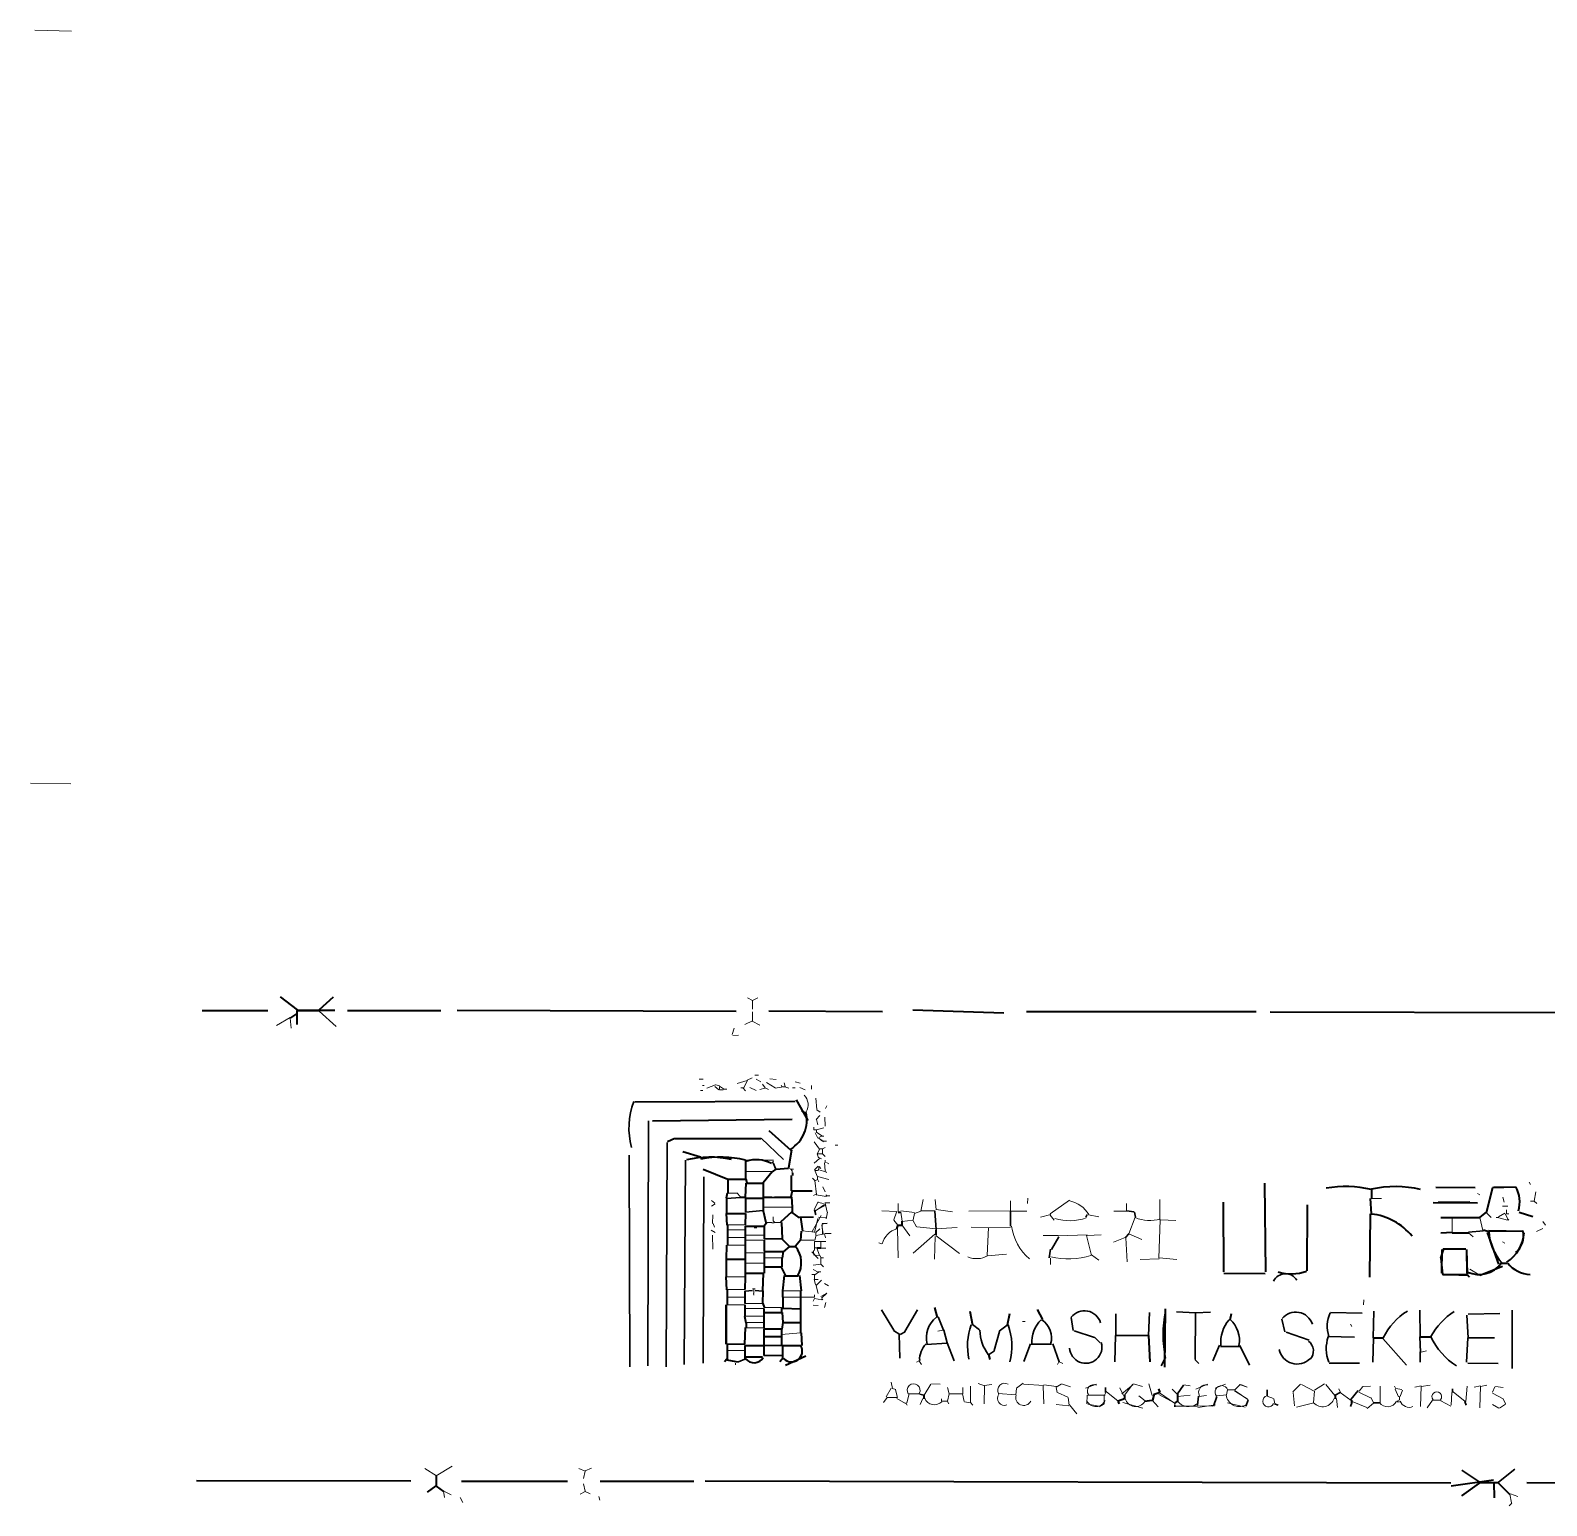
# Model space of a CAD drawing. Header units: millimetres. Extents: x -23299 to 140949, y -27274 to 87783.
# Drawn here: x -21927 to -1576, y -27238 to -7443 of the extents above; entities that cross this region are included whole.
import ezdxf

# ---------------------------------------------------------------- set-up
doc = ezdxf.new("R2010")
doc.units = ezdxf.units.MM
doc.layers.add('FRAME', color=8, linetype='CONTINUOUS', lineweight=60)
doc.layers.add('FRAME_TEXT', color=8, linetype='CONTINUOUS', lineweight=25)

msp = doc.modelspace()

# ---------------------------------------------------------------- linework, layer by layer
at = {"layer": 'FRAME', "lineweight": 20}
for p, q in [((-21866, -7443), (-21374, -7453)), ((-21927, -17544), (-21385, -17553)), ((-12567, -23046), (-12448, -23046)), ((-12444, -23042), (-12394, -23093)), ((-12044, -23437), (-11976, -23437)), ((-11942, -23437), (-11857, -23437)), ((-11384, -23573), (-11384, -23608)), ((-11587, -23676), (-11401, -23676)), ((-11401, -23693), (-11401, -23778)), ((-12334, -23982), (-12080, -23982)), ((-12080, -23914), (-11842, -23914)), ((-12589, -24169), (-12335, -24169)), ((-12234, -24328), (-12200, -24328)), ((-12082, -24577), (-11845, -24578)), ((-11828, -24441), (-11591, -24441)), ((-7619, -25606), (-7764, -25659)), ((-7125, -25610), (-7277, -25737)), ((-7002, -25641), (-7122, -25604)), ((-7002, -25641), (-7122, -25604)), ((-6914, -25603), (-6869, -25758)), ((-6361, -25631), (-6445, -25617)), ((-6129, -25607), (-6284, -25673)), ((-5689, -25612), (-5757, -25680)), ((-5597, -25646), (-5699, -25611)), ((-5598, -25648), (-5682, -25613)), ((-7517, -25872), (-7513, -25753)), ((-7494, -25720), (-7512, -25754)), ((-7487, -25707), (-7327, -25837)), ((-7307, -25658), (-7256, -25760)), ((-7050, -25762), (-6966, -25831)), ((-6780, -25745), (-6556, -25866)), ((-6771, -25723), (-6571, -25863)), ((-6604, -25673), (-6536, -25741)), ((-6362, -25756), (-6531, -25774)), ((-6141, -25760), (-6243, -25774)), ((-5871, -25749), (-6007, -25765)), ((-5854, -25685), (-5752, -25685)), ((-5764, -25698), (-5584, -25813)), ((-5759, -25695), (-5585, -25815)), ((-7736, -25877), (-7582, -25903)), ((-7580, -25911), (-7517, -25877)), ((-7265, -25855), (-6998, -25930)), ((-6557, -25901), (-6261, -25901)), ((-6058, -25904), (-6261, -25897)), ((-5621, -25916), (-5859, -25856))]:
    msp.add_line(p, q, dxfattribs=at)
at = {"layer": 'FRAME', "lineweight": 40}
for p, q in [((-19620, -20593), (-18739, -20593)), ((-17672, -20594), (-16418, -20594)), ((-16197, -20591), (-12454, -20601)), ((-12014, -20597), (-10489, -20607)), ((-10082, -20585), (-8864, -20624)), ((-5475, -20613), (-8558, -20613)), ((-5289, -20610), (-1418, -20622)), ((-11664, -21814), (-13815, -21823)), ((-13579, -22076), (-11701, -22052)), ((-13277, -22310), (-13375, -22358)), ((-12123, -22314), (-13275, -22314)), ((-12015, -22205), (-11720, -22470)), ((-13170, -22485), (-12934, -22556)), ((-11710, -22468), (-11753, -22705)), ((-12898, -22723), (-12565, -22855)), ((-12328, -22603), (-12329, -22756)), ((-12329, -22756), (-12329, -22858)), ((-11969, -22759), (-12094, -22908)), ((-11921, -22724), (-11970, -22760)), ((-11752, -22713), (-11922, -22726)), ((-12566, -22858), (-12567, -23046)), ((-12566, -22858), (-12329, -22858)), ((-12323, -22909), (-12333, -23097)), ((-12325, -22857), (-12309, -22908)), ((-12312, -22909), (-12092, -22910)), ((-12092, -22910), (-12093, -23097)), ((-11716, -22808), (-11716, -23012)), ((-5362, -22911), (-5351, -24102)), ((-12575, -23044), (-12587, -23113)), ((-12584, -23114), (-12585, -23318)), ((-12398, -23097), (-12330, -23097)), ((-12330, -23114), (-12331, -23301)), ((-12330, -23114), (-12093, -23114)), ((-12093, -23097), (-11974, -23097)), ((-12093, -23114), (-12093, -23233)), ((-11940, -23097), (-11720, -23097)), ((-11701, -23012), (-11722, -23096)), ((-11712, -23096), (-11701, -23233)), ((-11703, -23012), (-11432, -23012)), ((-5916, -23166), (-5914, -24102)), ((-12585, -23318), (-12331, -23318)), ((-12331, -23318), (-12332, -23471)), ((-12093, -23233), (-12094, -23284)), ((-12091, -23283), (-12056, -23440)), ((-11709, -23296), (-11859, -23436)), ((-11707, -23305), (-11608, -23377)), ((-11704, -23233), (-11704, -23301)), ((-11591, -23367), (-11562, -23555)), ((-4792, -23201), (-4797, -24086)), ((-12332, -23488), (-12213, -23488)), ((-12332, -23488), (-12332, -23539)), ((-12332, -23539), (-12332, -23607)), ((-12213, -23488), (-12179, -23488)), ((-12213, -23500), (-12179, -23500)), ((-12179, -23488), (-12078, -23488)), ((-12078, -23488), (-12078, -23607)), ((-12044, -23437), (-12077, -23489)), ((-11848, -23437), (-11838, -23658)), ((-11580, -23556), (-11590, -23675)), ((-12332, -23641), (-12333, -23675)), ((-12333, -23675), (-12333, -23743)), ((-12333, -23743), (-12333, -23846)), ((-12332, -23607), (-12332, -23641)), ((-12078, -23675), (-12079, -23829)), ((-12078, -23607), (-12078, -23658)), ((-11841, -23658), (-11740, -23761)), ((-11739, -23762), (-11822, -23832)), ((-11740, -23761), (-11655, -23761)), ((-11589, -23674), (-11659, -23758)), ((-11367, -23778), (-11317, -23778)), ((-12588, -23931), (-12589, -24169)), ((-12588, -23931), (-12334, -23931)), ((-12334, -23982), (-12335, -24118)), ((-12333, -23846), (-12334, -23931)), ((-12334, -23931), (-12334, -23982)), ((-12079, -23846), (-12080, -23914)), ((-12080, -23914), (-12080, -23982)), ((-12080, -23982), (-12080, -24033)), ((-12079, -23829), (-11825, -23829)), ((-11842, -23914), (-11843, -24033)), ((-11822, -23829), (-11837, -23915)), ((-12592, -24169), (-12583, -24340)), ((-12335, -24169), (-12336, -24339)), ((-12335, -24118), (-12080, -24118)), ((-12335, -24118), (-12335, -24169)), ((-12090, -24118), (-12102, -24356)), ((-12080, -24033), (-11843, -24033)), ((-12080, -24033), (-12080, -24118)), ((-11851, -24037), (-11794, -24153)), ((-11812, -24150), (-11833, -24356)), ((-11793, -24152), (-11623, -24152)), ((-5909, -24116), (-5356, -24123)), ((-12573, -24339), (-12573, -24441)), ((-12336, -24356), (-12336, -24441)), ((-12098, -24356), (-12099, -24526)), ((-11833, -24356), (-11833, -24441)), ((-11590, -24356), (-11591, -24441)), ((-12591, -24543), (-12593, -25071)), ((-12590, -24543), (-12590, -25071)), ((-12573, -24441), (-12574, -24543)), ((-12336, -24543), (-12337, -24594)), ((-12337, -24594), (-12337, -24697)), ((-12336, -24441), (-12336, -24526)), ((-12095, -24525), (-12079, -24576)), ((-12083, -24594), (-12083, -24646)), ((-11845, -24578), (-11846, -24646)), ((-11829, -24590), (-11591, -24597)), ((-11828, -24441), (-11828, -24578)), ((-11591, -24595), (-11592, -24782)), ((-11591, -24441), (-11591, -24595)), ((-12341, -24697), (-12326, -24783)), ((-12321, -24782), (-12321, -24850)), ((-12083, -24782), (-12084, -24850)), ((-12083, -24646), (-11846, -24646)), ((-12083, -24646), (-12083, -24697)), ((-12083, -24697), (-12083, -24782)), ((-11826, -24782), (-11841, -24868)), ((-11837, -24645), (-11826, -24781)), ((-11829, -24782), (-11592, -24782)), ((-11592, -24782), (-11593, -24918)), ((-12333, -24849), (-12341, -25071)), ((-12084, -24969), (-12085, -25088)), ((-12084, -24867), (-11847, -24867)), ((-12084, -24867), (-12084, -24969)), ((-12084, -24969), (-11847, -24969)), ((-11847, -24969), (-11848, -25088)), ((-11847, -24867), (-11847, -24935)), ((-11847, -24935), (-11847, -24969)), ((-11583, -24917), (-11574, -25088)), ((-12576, -25156), (-12577, -25275)), ((-12576, -25071), (-12576, -25156)), ((-12339, -25156), (-12340, -25241)), ((-12339, -25088), (-12085, -25088)), ((-12339, -25088), (-12339, -25156)), ((-12085, -25088), (-12085, -25224)), ((-11831, -25088), (-11577, -25088)), ((-11831, -25088), (-11831, -25224)), ((-11831, -25224), (-11831, -25275)), ((-11517, -25230), (-11790, -25356)), ((-12581, -25272), (-12611, -25309)), ((-12578, -25280), (-12457, -25305)), ((-12340, -25241), (-12102, -25241)), ((-12340, -25241), (-12340, -25275)), ((-11835, -25272), (-11866, -25309)), ((-7331, -25839), (-7313, -25873)), ((-7244, -25803), (-7329, -25836)), ((-7243, -25753), (-7243, -25804)), ((-6870, -25828), (-6972, -25842)), ((-6850, -25754), (-6866, -25822)), ((-6768, -25721), (-6854, -25751)), ((-6787, -25669), (-6767, -25718)), ((-6531, -25840), (-6564, -25858)), ((-6531, -25736), (-6532, -25770)), ((-6532, -25770), (-6532, -25838)), ((-16819, -26909), (-19699, -26905)), ((-16141, -26908), (-14718, -26909)), ((-14278, -26909), (-13024, -26909)), ((-12872, -26906), (-2861, -26933)), ((-1844, -26929), (663, -26936))]:
    msp.add_line(p, q, dxfattribs=at)
at = {"layer": 'FRAME', "lineweight": 30}
for p, q in [((-13632, -22075), (-13639, -25360)), ((-13380, -22365), (-13394, -25377)), ((-13889, -22535), (-13882, -25377)), ((-13154, -25343), (-13135, -22603)), ((-11959, -22639), (-11922, -22723)), ((-12888, -22824), (-12898, -25326)), ((-12397, -23101), (-12584, -23118)), ((-12094, -23279), (-12331, -23298)), ((-11603, -23369), (-11416, -23369)), ((-11402, -23268), (-11387, -23336)), ((-12078, -23658), (-11841, -23658)), ((-12233, -24349), (-12335, -24359)), ((-12201, -24349), (-12099, -24359)), ((-12576, -25071), (-12339, -25071)), ((-12085, -25088), (-11848, -25088)), ((-12085, -25224), (-11831, -25224)), ((-12458, -25309), (-12425, -25309)), ((-12340, -25274), (-12425, -25307)), ((-6452, -25619), (-6531, -25737)), ((-7497, -25651), (-7497, -25719)), ((-6871, -25821), (-6790, -25910)), ((-6251, -25769), (-6264, -25889)), ((-6001, -25772), (-6048, -25904)), ((-6568, -25912), (-6569, -25889))]:
    msp.add_line(p, q, dxfattribs=at)
at = {"layer": 'FRAME', "lineweight": 15}
for p, q in [((-11821, -22593), (-12118, -22308)), ((-12329, -22756), (-11973, -22756)), ((-12328, -22603), (-11955, -22603)), ((-11970, -22639), (-11953, -22616)), ((-11753, -22707), (-11720, -22725)), ((-11721, -22725), (-11705, -22742)), ((-11719, -22722), (-11685, -22722)), ((-11702, -22739), (-11702, -22773)), ((-11702, -22773), (-11702, -22808)), ((-11691, -22773), (-11691, -22808)), ((-11974, -23097), (-11940, -23097)), ((-11974, -23108), (-11940, -23108)), ((-12093, -23233), (-11704, -23233)), ((-11959, -23363), (-11959, -23386)), ((-11959, -23386), (-11959, -23420)), ((-11315, -23343), (-11433, -23560)), ((-11358, -23384), (-11403, -23573)), ((-11246, -23377), (-11347, -23369)), ((-11227, -23302), (-11245, -23387)), ((-12569, -23471), (-12332, -23471)), ((-12569, -23539), (-12332, -23539)), ((-11976, -23443), (-11942, -23443)), ((-11956, -23417), (-11939, -23434)), ((-11569, -23552), (-11400, -23570)), ((-11332, -23522), (-11384, -23573)), ((-11281, -23594), (-11383, -23611)), ((-11232, -23447), (-11306, -23463)), ((-11306, -23472), (-11285, -23591)), ((-11302, -23460), (-11297, -23592)), ((-11231, -23450), (-11299, -23454)), ((-11268, -23592), (-11253, -23643)), ((-11265, -23585), (-11180, -23585)), ((-12570, -23641), (-12332, -23641)), ((-12570, -23743), (-12333, -23743)), ((-12333, -23675), (-12078, -23675)), ((-12332, -23607), (-12078, -23607)), ((-11401, -23778), (-11402, -23812)), ((-11401, -23693), (-11316, -23693)), ((-11401, -23778), (-11367, -23778)), ((-11380, -23608), (-11397, -23677)), ((-11371, -23779), (-11334, -23880)), ((-11316, -23693), (-11317, -23778)), ((-11317, -23782), (-11249, -23785)), ((-11316, -23693), (-11249, -23693)), ((-12333, -23846), (-12079, -23846)), ((-11438, -23831), (-11352, -23923)), ((-11416, -23813), (-11411, -23875)), ((-12573, -24339), (-12336, -24339)), ((-12219, -24413), (-12221, -24390)), ((-12217, -24339), (-12217, -24390)), ((-11827, -24356), (-11590, -24356)), ((-12574, -24543), (-12336, -24543)), ((-12573, -24441), (-12336, -24441)), ((-12337, -24594), (-12083, -24594)), ((-12336, -24526), (-12099, -24526)), ((-12337, -24697), (-12083, -24697)), ((-12321, -24782), (-12083, -24782)), ((-12321, -24850), (-12084, -24850)), ((-11593, -24917), (-11847, -24940)), ((-12576, -25156), (-12339, -25156)), ((-12461, -25349), (-12462, -25326)), ((-7131, -25606), (-7242, -25754)), ((-5888, -25607), (-6026, -25661)), ((-7734, -25753), (-7514, -25753)), ((-7730, -25753), (-7504, -25753)), ((-5858, -25684), (-5874, -25752)), ((-6566, -25855), (-6566, -25889)), ((-6022, -25887), (-6256, -25920))]:
    msp.add_line(p, q, dxfattribs=at)
at = {"layer": 'FRAME', "lineweight": 30}
msp.add_arc((-12898, -22171), 995, 159.079, 195.1016, dxfattribs=at)
at = {"layer": 'FRAME', "lineweight": 40}
for centre, radius, start, end in [((-11959, -22067), 453, 301.1156, 13.9339), ((-12806, -23905), 1343, 77.658, 103.4846), ((-12658, -23950), 1388, 76.2421, 101.4622), ((-12186, -23029), 433, 61.3816, 108.4664), ((-11919, -23979), 340, 329.6447, 39.5573), ((-11711, -25165), 144, 222.5672, 29.6892), ((-12216, -25175), 146, 218.8658, 329.7374)]:
    msp.add_arc(centre, radius, start, end, dxfattribs=at)
at = {"layer": 'FRAME', "lineweight": 20}
for centre, radius, start, end in [((-7652, -25701), 88.5, 66.1632, 212.2273), ((-6146, -25718), 103, 77.8967, 208.0852), ((-5939, -25715), 87.7, 19.4034, 219.1358), ((-7626, -25777), 132, 205.7642, 338.7582), ((-7091, -25761), 146, 195.8686, 326.7525), ((-6383, -25720), 189, 218.4398, 305.7807), ((-5702, -25732), 177, 187.0812, 296.7035)]:
    msp.add_arc(centre, radius, start, end, dxfattribs=at)
at = {"layer": 'FRAME_TEXT', "lineweight": 40}
for p, q in [((-18576, -20410), (-18344, -20587)), ((-17864, -20416), (-18053, -20584)), ((-18354, -20638), (-18437, -20691)), ((-18349, -20593), (-18350, -20645)), ((-18350, -20645), (-18350, -20781)), ((-18349, -20593), (-18045, -20594)), ((-17841, -20594), (-18349, -20593)), ((-11486, -22070), (-11645, -21793)), ((-3928, -22996), (-3928, -23116)), ((-3064, -22965), (-2538, -22967)), ((-2384, -23304), (-2299, -22970)), ((-2384, -23304), (-2305, -22985)), ((-2302, -22970), (-1996, -22960)), ((-2284, -22966), (-1996, -22961)), ((-3944, -23117), (-3931, -23320)), ((-3099, -23169), (-2505, -23175)), ((-2607, -23165), (-3031, -23170)), ((-12588, -23318), (-12578, -23472)), ((-10281, -23301), (-10247, -23301)), ((-3943, -23320), (-3952, -24171)), ((-2997, -23371), (-2845, -23371)), ((-2845, -23371), (-2472, -23371)), ((-2845, -23371), (-2472, -23371)), ((-2390, -23299), (-2474, -23369)), ((-1946, -23302), (-1762, -23357)), ((-1946, -23302), (-1762, -23357)), ((-12569, -23539), (-12570, -23641)), ((-12569, -23471), (-12569, -23539)), ((-10286, -23470), (-10303, -23522)), ((-10282, -23472), (-10231, -23472)), ((-10231, -23421), (-10231, -23472)), ((-9774, -23540), (-9774, -23608)), ((-7184, -23590), (-7234, -23642)), ((-2846, -23572), (-2999, -23583)), ((-2846, -23575), (-2626, -23575)), ((-2422, -23539), (-2354, -23557)), ((-2377, -23571), (-2223, -23997)), ((-2355, -23554), (-1897, -23551)), ((-2354, -23546), (-1886, -23556)), ((-12582, -23743), (-12590, -23931)), ((-12570, -23641), (-12570, -23743)), ((-2961, -23792), (-3002, -23915)), ((-2984, -23802), (-2986, -24120)), ((-2661, -23797), (-2966, -23797)), ((-2661, -23798), (-2949, -23796)), ((-2637, -24128), (-2649, -23802)), ((-2643, -24120), (-2648, -23802)), ((-2997, -23915), (-2974, -24132)), ((-2187, -23984), (-2102, -23984)), ((-11604, -24150), (-11584, -24356)), ((-2979, -24131), (-2643, -24145)), ((-2967, -24136), (-2645, -24138)), ((-2170, -24027), (-2459, -24147)), ((-9792, -24577), (-9756, -24712)), ((-8414, -24607), (-8344, -24742)), ((-6698, -24595), (-6705, -25379)), ((-9317, -24628), (-9282, -24815)), ((-8785, -24662), (-8815, -24816)), ((-5812, -24665), (-5830, -24750)), ((-6919, -24953), (-6902, -25310)), ((-3902, -24988), (-3767, -24988)), ((-3276, -24971), (-3123, -24971)), ((-9069, -25208), (-9051, -25275)), ((-9936, -25752), (-9937, -25803)), ((-4414, -25754), (-4414, -25805)), ((-4194, -25822), (-4194, -25856)), ((-16480, -26840), (-16480, -26976)), ((-16483, -26972), (-16602, -27058)), ((-16479, -26974), (-16381, -27047)), ((-2290, -26896), (-2857, -26977)), ((-2482, -26938), (-2720, -27107)), ((-2488, -26928), (-2285, -26928)), ((-2287, -26928), (-2280, -27133)), ((-2285, -26928), (-2217, -26928)), ((-2224, -26935), (-2070, -27087))]:
    msp.add_line(p, q, dxfattribs=at)
at = {"layer": 'FRAME_TEXT', "lineweight": 15}
for p, q in [((-12302, -20426), (-12235, -20461)), ((-12165, -20426), (-12234, -20458)), ((-12234, -20459), (-12234, -20578)), ((-18438, -20696), (-18427, -20832)), ((-12234, -20733), (-12336, -20784)), ((-12238, -20737), (-12137, -20789)), ((-12234, -20612), (-12235, -20731)), ((-12480, -20830), (-12510, -20915)), ((-12501, -20928), (-12422, -20927)), ((-12950, -21514), (-12899, -21514)), ((-12305, -21535), (-12440, -21572)), ((-12300, -21534), (-12355, -21634)), ((-12238, -21498), (-12307, -21530)), ((-12204, -21463), (-12153, -21463)), ((-12188, -21516), (-12121, -21550)), ((-12049, -21559), (-11933, -21631)), ((-12002, -21513), (-11917, -21519)), ((-11811, -21564), (-11795, -21615)), ((-11664, -21552), (-11596, -21568)), ((-12934, -21667), (-12900, -21667)), ((-12905, -21599), (-12882, -21599)), ((-12732, -21593), (-12848, -21635)), ((-12742, -21613), (-12688, -21660)), ((-12728, -21593), (-12677, -21607)), ((-12679, -21616), (-12679, -21650)), ((-12679, -21658), (-12629, -21658)), ((-12676, -21610), (-12625, -21644)), ((-12629, -21650), (-12578, -21650)), ((-12391, -21633), (-12357, -21633)), ((-12362, -21637), (-12328, -21671)), ((-12271, -21629), (-12188, -21667)), ((-12068, -21637), (-12136, -21653)), ((-12101, -21581), (-12066, -21630)), ((-12069, -21631), (-12019, -21652)), ((-11933, -21637), (-11848, -21622)), ((-11852, -21602), (-11835, -21619)), ((-11832, -21616), (-11798, -21616)), ((-11800, -21620), (-11749, -21637)), ((-11697, -21633), (-11663, -21633)), ((-11599, -21626), (-11530, -21657)), ((-11443, -21599), (-11443, -21650)), ((-11387, -21769), (-11371, -21923)), ((-11372, -21925), (-11327, -21959)), ((-11238, -21873), (-11256, -21907)), ((-11411, -22161), (-11411, -22195)), ((-11330, -22004), (-11381, -22055)), ((-11279, -22168), (-11377, -22196)), ((-11376, -22058), (-11358, -22126)), ((-11265, -22025), (-11260, -22144)), ((-11411, -22195), (-11377, -22195)), ((-11406, -22356), (-11334, -22455)), ((-11393, -22237), (-11360, -22305)), ((-11377, -22195), (-11378, -22229)), ((-11376, -22227), (-11306, -22274)), ((-11348, -22301), (-11314, -22335)), ((-11309, -22282), (-11343, -22300)), ((-11314, -22337), (-11283, -22358)), ((-11310, -22280), (-11276, -22280)), ((-11309, -22328), (-11276, -22346)), ((-11276, -22348), (-11243, -22348)), ((-11337, -22579), (-11409, -22642)), ((-11332, -22448), (-11367, -22516)), ((-11365, -22519), (-11349, -22571)), ((-11362, -22518), (-11294, -22518)), ((-11344, -22567), (-11310, -22585)), ((-11328, -22450), (-11294, -22450)), ((-11261, -22431), (-11295, -22448)), ((-11294, -22450), (-11294, -22518)), ((-11294, -22518), (-11260, -22552)), ((-11124, -22399), (-11090, -22399)), ((-11353, -22681), (-11404, -22732)), ((-11397, -22740), (-11363, -22740)), ((-11397, -22740), (-11363, -22824)), ((-11343, -22725), (-11360, -22742)), ((-11346, -22688), (-11346, -22722)), ((-11340, -22685), (-11319, -22716)), ((-11332, -22736), (-11264, -22752)), ((-11268, -22638), (-11260, -22739)), ((-11261, -22603), (-11261, -22637)), ((-11259, -22739), (-11242, -22772)), ((-11242, -22635), (-11209, -22653)), ((-11431, -22842), (-11397, -22876)), ((-11399, -22876), (-11377, -23062)), ((-11362, -22860), (-11396, -22878)), ((-11363, -22825), (-11363, -22859)), ((-11362, -22820), (-11211, -22860)), ((-11362, -22858), (-11344, -22891)), ((-11292, -22959), (-11258, -23026)), ((-1812, -22896), (-1795, -22930)), ((-12786, -23145), (-12741, -23179)), ((-12737, -23189), (-12784, -23221)), ((-11383, -23060), (-11416, -23078)), ((-11355, -23161), (-11408, -23263)), ((-11270, -23198), (-11391, -23280)), ((-11382, -23067), (-11248, -23091)), ((-11349, -23169), (-11281, -23185)), ((-11263, -23174), (-11195, -23174)), ((-11259, -23181), (-11232, -23302)), ((-11249, -23066), (-11232, -23083)), ((-11229, -23080), (-11195, -23080)), ((-8540, -23114), (-8543, -23182)), ((-2506, -23050), (-2472, -23068)), ((-2165, -23099), (-2147, -23166)), ((-1794, -23150), (-1743, -23150)), ((-1743, -23150), (-1709, -23184)), ((-1724, -23029), (-1742, -23150)), ((-12767, -23335), (-12772, -23454)), ((-11259, -23209), (-11389, -23279)), ((-7746, -23332), (-7767, -23363)), ((-7738, -23337), (-7756, -23371)), ((-2387, -23303), (-2320, -23371)), ((-2252, -23371), (-2218, -23371)), ((-2139, -23311), (-2224, -23361)), ((-2219, -23375), (-2101, -23408)), ((-2167, -23218), (-2099, -23218)), ((-2134, -23321), (-2099, -23388)), ((-2116, -23269), (-2116, -23320)), ((-2116, -23320), (-2083, -23320)), ((-2103, -23391), (-2086, -23408)), ((-12790, -23540), (-12738, -23572)), ((-12772, -23607), (-12768, -23795)), ((-12762, -23451), (-12745, -23502)), ((-1628, -23520), (-1711, -23558)), ((-1629, -23425), (-1594, -23475)), ((-2170, -23696), (-2137, -23714)), ((-11318, -23996), (-11420, -24009)), ((-11402, -23876), (-11334, -23881)), ((-11317, -23914), (-11318, -23999)), ((-11318, -23999), (-11284, -24033)), ((-11317, -23914), (-11283, -23914)), ((-8234, -23915), (-8235, -24000)), ((-11437, -24135), (-11403, -24135)), ((-11420, -24069), (-11353, -24103)), ((-11407, -24204), (-11391, -24272)), ((-11403, -24135), (-11403, -24203)), ((-11403, -24203), (-11352, -24203)), ((-11348, -24107), (-11399, -24141)), ((-11310, -24212), (-11378, -24280)), ((-11352, -24101), (-11318, -24101)), ((-2461, -24152), (-2606, -24066)), ((-11404, -24407), (-11404, -24441)), ((-11386, -24271), (-11354, -24391)), ((-11236, -24388), (-11320, -24433)), ((-11239, -24386), (-11307, -24454)), ((-11269, -24255), (-11217, -24287)), ((-11422, -24548), (-11354, -24550)), ((-11402, -24460), (-11420, -24493)), ((-11404, -24458), (-11303, -24478)), ((-11306, -24461), (-11289, -24478)), ((-11250, -24510), (-11268, -24578)), ((-4032, -24477), (-4035, -24545)), ((-8611, -24765), (-8577, -24765)), ((-4209, -24802), (-4191, -24835)), ((-9679, -24881), (-9747, -24897)), ((-3191, -25162), (-3259, -25179)), ((-8124, -25309), (-8142, -25343)), ((-9840, -25607), (-9932, -25755)), ((-9715, -25609), (-9834, -25602)), ((-9308, -25633), (-9309, -25855)), ((-9207, -25598), (-9122, -25631)), ((-9021, -25613), (-9124, -25626)), ((-8601, -25594), (-8692, -25661)), ((-8326, -25626), (-8598, -25609)), ((-8332, -25634), (-8326, -25872)), ((-8324, -25615), (-8156, -25638)), ((-8159, -25647), (-8091, -25608)), ((-8087, -25604), (-7969, -25645)), ((-4880, -25608), (-4982, -25711)), ((-4687, -25706), (-4869, -25614)), ((-4693, -25690), (-4557, -25604)), ((-4542, -25612), (-4421, -25759)), ((-4044, -25638), (-4095, -25700)), ((-3939, -25633), (-4041, -25637)), ((-3620, -25636), (-3602, -25670)), ((-3262, -25631), (-3347, -25646)), ((-3259, -25635), (-3271, -25907)), ((-3142, -25622), (-3261, -25638)), ((-2643, -25636), (-2660, -25840)), ((-2466, -25631), (-2551, -25646)), ((-2380, -25623), (-2465, -25638)), ((-2160, -25650), (-2261, -25639)), ((-10427, -25787), (-10477, -25855)), ((-10374, -25659), (-10441, -25779)), ((-10428, -25786), (-10292, -25786)), ((-9699, -25803), (-9700, -25837)), ((-9700, -25837), (-9615, -25837)), ((-9618, -25839), (-9600, -25872)), ((-9416, -25736), (-9395, -25839)), ((-9411, -25650), (-9411, -25735)), ((-9390, -25844), (-9311, -25858)), ((-8936, -25731), (-8700, -25752)), ((-8691, -25667), (-8702, -25752)), ((-8161, -25651), (-8145, -25720)), ((-8141, -25719), (-8003, -25780)), ((-7999, -25786), (-7985, -25888)), ((-4979, -25720), (-4959, -25898)), ((-4691, -25702), (-4706, -25855)), ((-3600, -25665), (-3520, -25679)), ((-3552, -25819), (-3585, -25837)), ((-3584, -25845), (-3551, -25845)), ((-3513, -25689), (-3543, -25773)), ((-3110, -25822), (-3178, -25924)), ((-2270, -25643), (-2303, -25717)), ((-2302, -25730), (-2161, -25805)), ((-2159, -25804), (-2129, -25871)), ((-9310, -25855), (-9276, -25889)), ((-8159, -25881), (-7990, -25896)), ((-7982, -25883), (-7883, -26004)), ((-4935, -25915), (-4702, -25856)), ((-2217, -25931), (-2302, -25882)), ((-2130, -25878), (-2210, -25928)), ((-14565, -26739), (-14483, -26777)), ((-14480, -26773), (-14501, -26874)), ((-14398, -26734), (-14482, -26769)), ((-16383, -27045), (-16368, -27130)), ((-16378, -27042), (-16277, -27093)), ((-14480, -27049), (-14547, -27084)), ((-14501, -26943), (-14481, -27045)), ((-14482, -27046), (-14414, -27078)), ((-16158, -27129), (-16124, -27197)), ((-14299, -27114), (-14283, -27165)), ((-2046, -27204), (-2080, -27238)), ((-2069, -27082), (-2049, -27201)), ((-2064, -27078), (-1964, -27115))]:
    msp.add_line(p, q, dxfattribs=at)
at = {"layer": 'FRAME_TEXT', "lineweight": 20}
for p, q in [((-18439, -20689), (-18622, -20797)), ((-18053, -20603), (-17821, -20810)), ((-11581, -21944), (-11513, -21960)), ((-10281, -23182), (-10281, -23301)), ((-9944, -23131), (-9974, -23285)), ((-9784, -23131), (-9769, -23267)), ((-8773, -23149), (-8774, -23285)), ((-8240, -23324), (-7982, -23141)), ((-7215, -23183), (-7215, -23285)), ((-6770, -23132), (-6767, -23404)), ((-3928, -23116), (-3793, -23116)), ((-10501, -23282), (-10298, -23290)), ((-10304, -23300), (-10339, -23401)), ((-10245, -23284), (-10059, -23305)), ((-10243, -23301), (-10227, -23420)), ((-10060, -23319), (-10080, -23403)), ((-9975, -23287), (-10061, -23319)), ((-9976, -23284), (-9790, -23284)), ((-9772, -23264), (-9552, -23297)), ((-8774, -23284), (-9333, -23287)), ((-8774, -23285), (-8553, -23285)), ((-8233, -23331), (-8368, -23368)), ((-8239, -23341), (-8188, -23409)), ((-7724, -23337), (-7587, -23361)), ((-7384, -23285), (-7215, -23285)), ((-7101, -23369), (-7183, -23591)), ((-6758, -23401), (-6555, -23413)), ((-2845, -23371), (-2846, -23575)), ((-2473, -23371), (-2431, -23544)), ((-10336, -23406), (-10284, -23473)), ((-10287, -23522), (-10279, -23914)), ((-10231, -23471), (-10123, -23619)), ((-10078, -23406), (-10230, -23425)), ((-10082, -23405), (-10035, -23498)), ((-9786, -23595), (-10077, -23850)), ((-10028, -23495), (-9772, -23525)), ((-9487, -23504), (-9775, -23525)), ((-9300, -23500), (-9063, -23508)), ((-9067, -23506), (-9086, -23880)), ((-8774, -23501), (-9062, -23508)), ((-7742, -23605), (-8132, -23616)), ((-7555, -23602), (-7742, -23611)), ((-7182, -23591), (-7010, -23668)), ((-6763, -23404), (-6782, -23915)), ((-2627, -23577), (-2561, -23630)), ((-10504, -23723), (-10538, -23711)), ((-9784, -23625), (-9792, -23931)), ((-9769, -23617), (-9459, -23854)), ((-8335, -23612), (-8131, -23612)), ((-7753, -23611), (-7687, -23879)), ((-7235, -23639), (-7390, -23701)), ((-7224, -23642), (-7208, -23966)), ((-11332, -23879), (-11315, -23912)), ((-8825, -23862), (-9080, -23887)), ((-7686, -23873), (-7588, -23945)), ((-6777, -23927), (-7032, -23934)), ((-6777, -23912), (-6541, -23936)), ((-11591, -24441), (-11404, -24441)), ((-10001, -25295), (-10035, -25312)), ((-10001, -25292), (-9969, -25344)), ((-8121, -25308), (-8072, -25329)), ((-10374, -25582), (-10356, -25666)), ((-9123, -25633), (-9124, -25872)), ((-3809, -25635), (-3811, -25856)), ((-2464, -25635), (-2472, -25924)), ((-10358, -25664), (-10313, -25681)), ((-10314, -25684), (-10291, -25786)), ((-10300, -25800), (-10181, -25867)), ((-10132, -25737), (-10162, -25857)), ((-10140, -25735), (-9987, -25735)), ((-9948, -25798), (-9985, -25882)), ((-9616, -25651), (-9596, -25735)), ((-9595, -25736), (-9616, -25837)), ((-9597, -25735), (-9411, -25735)), ((-7742, -25753), (-7747, -25872)), ((-5328, -25769), (-5243, -25802)), ((-5240, -25803), (-5224, -25872)), ((-4399, -25802), (-4383, -25922)), ((-4365, -25669), (-4344, -25719)), ((-4346, -25720), (-4198, -25827)), ((-4188, -25841), (-3990, -25921)), ((-4098, -25715), (-3940, -25789)), ((-3936, -25786), (-3901, -25853)), ((-3611, -25673), (-3564, -25777)), ((-3550, -25771), (-3550, -25822)), ((-3110, -25822), (-2991, -25822)), ((-2997, -25832), (-2863, -25903)), ((-2848, -25719), (-2859, -25890)), ((-2831, -25710), (-2671, -25840)), ((-10177, -25856), (-10159, -25889)), ((-3984, -25932), (-3902, -25861)), ((-16631, -26737), (-16478, -26836)), ((-16267, -26708), (-16482, -26837))]:
    msp.add_line(p, q, dxfattribs=at)
at = {"layer": 'FRAME_TEXT', "lineweight": 30}
for p, q in [((-9788, -23284), (-9769, -23539)), ((-8774, -23285), (-8774, -23489)), ((-7215, -23282), (-7113, -23295)), ((-7109, -23301), (-7094, -23369)), ((-2422, -23550), (-2626, -23567)), ((-8234, -23795), (-8252, -23912)), ((-8122, -23630), (-8220, -23800)), ((-2645, -24137), (-2611, -24171)), ((-10503, -24609), (-10340, -24885)), ((-10022, -24608), (-10189, -24900)), ((-3280, -24613), (-3273, -24971)), ((-2039, -24614), (-2039, -25397)), ((-9744, -24706), (-9670, -24881)), ((-9283, -24808), (-9189, -24879)), ((-8816, -24814), (-8926, -24895)), ((-7956, -24715), (-7933, -24887)), ((-7357, -24664), (-7358, -24953)), ((-6909, -24647), (-6920, -24953)), ((-6543, -24637), (-6290, -24649)), ((-6289, -24647), (-6292, -25277)), ((-6086, -24641), (-6289, -24649)), ((-5132, -24735), (-5090, -24907)), ((-4053, -24654), (-4477, -24646)), ((-3897, -24630), (-3904, -24988)), ((-2646, -24683), (-2630, -24988)), ((-2207, -24659), (-2631, -24670)), ((-10342, -24888), (-10259, -24942)), ((-10265, -24936), (-10258, -25259)), ((-10185, -24905), (-10252, -24940)), ((-9667, -24881), (-9622, -25053)), ((-8922, -24902), (-8993, -25156)), ((-7919, -24891), (-7647, -24983)), ((-7643, -24978), (-7570, -25052)), ((-7362, -24953), (-7374, -25310)), ((-7358, -24953), (-6918, -24953)), ((-5073, -24908), (-4765, -25018)), ((-4512, -24968), (-4156, -24976)), ((-3900, -24988), (-3911, -25311)), ((-3775, -24995), (-3457, -25354)), ((-3279, -24971), (-3268, -25176)), ((-2636, -24988), (-2651, -25311)), ((-2632, -24988), (-2276, -24988)), ((-9628, -25059), (-9899, -25076)), ((-9622, -25052), (-9530, -25294)), ((-8988, -25162), (-9068, -25212)), ((-8503, -25068), (-8595, -25304)), ((-8493, -25072), (-8222, -25072)), ((-8205, -25066), (-8121, -25310)), ((-5966, -25084), (-6055, -25294)), ((-5953, -25101), (-5699, -25104)), ((-5696, -25088), (-5564, -25353)), ((-3273, -25175), (-3272, -25311)), ((-6698, -25260), (-6750, -25362)), ((-6296, -25281), (-6246, -25332)), ((-4497, -25327), (-4090, -25325)), ((-2634, -25325), (-2227, -25330)), ((-9988, -25740), (-9937, -25756)), ((-5582, -25824), (-5612, -25903)), ((-5582, -25824), (-5612, -25903)), ((-5328, -25685), (-5329, -25770)), ((-4347, -25719), (-4414, -25754)), ((-4107, -25691), (-4204, -25814)), ((-2838, -25669), (-2839, -25720)), ((-2673, -25840), (-2657, -25891)), ((-5227, -25871), (-5178, -25891)), ((-4191, -25857), (-4207, -25908)), ((-3906, -25856), (-3822, -25856)), ((-2716, -26762), (-2481, -26918)), ((-2005, -26747), (-2222, -26922))]:
    msp.add_line(p, q, dxfattribs=at)
at = {"layer": 'FRAME_TEXT', "lineweight": 20}
for centre, radius, start, end in [((-11673, -21858), 184, 328.6346, 43.7787), ((-8059, -23535), 395, 30.7052, 77.9777), ((-7977, -22751), 663, 252.6097, 289.4717), ((-6906, -22921), 491, 247.0087, 287.0252), ((-10213, -23800), 291, 107.224, 164.7262), ((-8038, -23382), 728, 188.2391, 228.6069), ((-9226, -23623), 301, 246.5221, 299.2718), ((-7995, -22874), 1051, 257.0217, 286.7297), ((-8852, -25798), 94.5, 143.839, 289.7885), ((-8595, -25785), 108, 162.9135, 331.604)]:
    msp.add_arc(centre, radius, start, end, dxfattribs=at)
at = {"layer": 'FRAME_TEXT', "lineweight": 40}
for centre, radius, start, end in [((-4274, -24460), 1503, 76.6816, 99.9616), ((-3608, -24360), 1404, 75.9758, 103.2039), ((-2363, -23161), 425, 343.4209, 28.3645), ((-2363, -23161), 425, 343.4209, 28.3645), ((-4009, -24120), 799, 38.4668, 84.2593), ((-1692, -23533), 660, 182.2032, 222.3281), ((-2399, -23533), 524, 303.3019, 355.2049), ((-2192, -23612), 307, 311.4327, 10.2618), ((-2485, -23767), 369, 245.5764, 323.8648), ((-1781, -23729), 407, 218.4968, 267.7161), ((-5007, -23535), 593, 253.0065, 290.4687)]:
    msp.add_arc(centre, radius, start, end, dxfattribs=at)
at = {"layer": 'FRAME_TEXT', "lineweight": 30}
for centre, radius, start, end in [((-5082, -24306), 180, 31.3266, 153.7344), ((-7779, -24847), 224, 16.5155, 142.1897), ((-9554, -24983), 346, 127.8488, 194.4085), ((-8482, -25094), 867, 161.014, 191.9724), ((-9608, -25096), 853, 345.4954, 19.4265), ((-8076, -25039), 410, 134.0614, 184.5327), ((-8518, -24988), 296, 344.0729, 55.9725), ((-5054, -24943), 1670, 169.0939, 190.8963), ((-5479, -25046), 471, 139.9447, 185.2221), ((-6080, -25020), 380, 349.6951, 47.5951), ((-4944, -24874), 234, 17.8251, 141.3113), ((-4097, -24828), 424, 155.2564, 198.9603), ((-2999, -25352), 852, 121.6443, 154.6158), ((-2310, -25418), 935, 122.7837, 151.2181), ((-8638, -24876), 546, 180.8449, 217.5179), ((-4870, -25163), 163, 317.6306, 53.732), ((-4045, -25133), 490, 160.8423, 201.475), ((-2266, -24561), 957, 205.5378, 237.0098), ((-9716, -25271), 276, 132.5662, 184.3037), ((-7762, -25111), 217, 183.2255, 16.5689), ((-4927, -25096), 242, 191.0764, 315.0303)]:
    msp.add_arc(centre, radius, start, end, dxfattribs=at)
at = {"layer": 'FRAME_TEXT', "lineweight": 15}
for centre, radius, start, end in [((-10072, -25689), 86.7, 331.0919, 214.4112), ((-8848, -25690), 94.8, 62.5469, 207.2385), ((-9792, -25738), 145, 204.2057, 312.9995), ((-5311, -25837), 75.9, 104.8014, 336.9653), ((-4584, -25747), 163, 222.3486, 341.3221), ((-3712, -25776), 135, 216.0844, 333.903), ((-3422, -25793), 126, 199.473, 293.5615), ((-3051, -25775), 65.2, 321.7904, 218.8192)]:
    msp.add_arc(centre, radius, start, end, dxfattribs=at)

doc.saveas('drawing.dxf')
